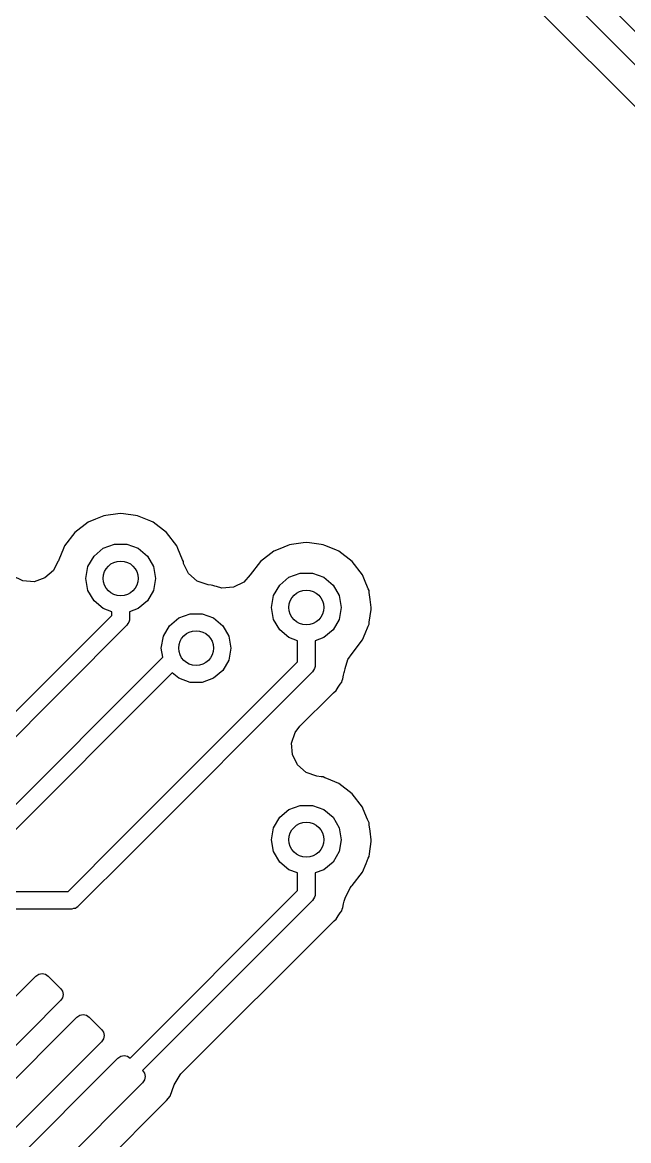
# Model space of a CAD drawing. Extents: x 0.99 to 4.24, y -7.27 to -4.02.
# Drawn here: x 3.2777 to 3.4834, y -5.1768 to -4.7977 of the extents above; entities that cross this region are included whole.
import ezdxf

# ---------------------------------------------------------------- set-up
doc = ezdxf.new("R2010")
doc.units = 0
doc.header["$MEASUREMENT"] = 0
doc.layers.add('BLACK', color=7, linetype='CONTINUOUS')

msp = doc.modelspace()

# ---------------------------------------------------------------- linework, layer by layer
at = {"layer": 'BLACK', "linetype": 'CONTINUOUS'}
for p, q in [((3.40951, -4.72472), (3.55251, -4.86772)), ((3.54685, -4.87337), (3.40268, -4.72921)), ((3.39595, -4.73664), (3.5312, -4.87189)), ((3.30252, -4.96611), (3.30001, -4.96715)), ((3.30472, -4.9652), (3.30252, -4.96611)), ((3.30532, -4.96495), (3.30472, -4.9652)), ((3.30472, -4.9652), (3.30472, -4.9652)), ((3.30597, -4.96487), (3.30532, -4.96495)), ((3.31003, -4.96433), (3.30597, -4.96487)), ((3.30597, -4.96487), (3.30597, -4.96487)), ((3.31102, -4.9642), (3.31003, -4.96433)), ((3.31202, -4.96433), (3.31102, -4.9642)), ((3.31608, -4.96487), (3.31202, -4.96433)), ((3.31672, -4.96495), (3.31608, -4.96487)), ((3.31608, -4.96487), (3.31608, -4.96487)), ((3.31733, -4.9652), (3.31672, -4.96495)), ((3.32121, -4.96681), (3.31733, -4.9652)), ((3.31733, -4.9652), (3.31733, -4.9652)), ((3.32203, -4.96715), (3.32121, -4.96681)), ((3.30001, -4.96715), (3.29545, -4.97065)), ((3.32659, -4.97065), (3.32203, -4.96715)), ((3.29545, -4.97065), (3.29195, -4.97521)), ((3.33009, -4.97521), (3.32659, -4.97065)), ((3.37291, -4.97419), (3.36896, -4.97471)), ((3.37402, -4.97404), (3.37291, -4.97419)), ((3.37512, -4.97419), (3.37402, -4.97404)), ((3.37907, -4.97471), (3.37512, -4.97419)), ((3.2916, -4.97606), (3.29003, -4.97986)), ((3.29195, -4.97521), (3.2916, -4.97606)), ((3.30198, -4.97863), (3.30512, -4.97599)), ((3.30512, -4.97599), (3.30897, -4.97459)), ((3.30897, -4.97459), (3.31307, -4.97459)), ((3.31307, -4.97459), (3.31693, -4.97599)), ((3.31693, -4.97599), (3.32007, -4.97863)), ((3.33044, -4.97606), (3.33009, -4.97521)), ((3.33202, -4.97986), (3.33044, -4.97606)), ((3.36301, -4.97699), (3.35845, -4.98049)), ((3.36503, -4.97616), (3.36301, -4.97699)), ((3.36771, -4.97504), (3.36503, -4.97616)), ((3.36832, -4.97479), (3.36771, -4.97504)), ((3.36771, -4.97504), (3.36771, -4.97504)), ((3.36896, -4.97471), (3.36832, -4.97479)), ((3.36896, -4.97471), (3.36896, -4.97471)), ((3.37971, -4.97479), (3.37907, -4.97471)), ((3.37907, -4.97471), (3.37907, -4.97471)), ((3.38032, -4.97504), (3.37971, -4.97479)), ((3.384, -4.97657), (3.38032, -4.97504)), ((3.38032, -4.97504), (3.38032, -4.97504)), ((3.38503, -4.97699), (3.384, -4.97657)), ((3.38959, -4.98049), (3.38503, -4.97699)), ((3.28973, -4.98051), (3.28826, -4.98351)), ((3.28975, -4.98052), (3.28973, -4.98051)), ((3.28988, -4.98021), (3.28975, -4.98052)), ((3.29003, -4.97986), (3.28988, -4.98021)), ((3.28988, -4.98021), (3.28988, -4.98021)), ((3.29992, -4.98218), (3.30198, -4.97863)), ((3.32007, -4.97863), (3.32212, -4.98218)), ((3.33229, -4.98052), (3.33202, -4.97986)), ((3.33237, -4.9811), (3.33229, -4.98052)), ((3.33407, -4.98455), (3.33237, -4.9811)), ((3.35845, -4.98049), (3.35495, -4.98505)), ((3.39308, -4.98505), (3.38959, -4.98049)), ((3.27778, -4.98706), (3.27429, -4.98535)), ((3.28826, -4.98351), (3.28534, -4.98607)), ((3.29921, -4.98622), (3.29992, -4.98218)), ((3.32212, -4.98218), (3.32283, -4.98622)), ((3.33699, -4.98711), (3.33407, -4.98455)), ((3.35492, -4.98503), (3.35275, -4.98751)), ((3.35495, -4.98505), (3.35492, -4.98503)), ((3.36811, -4.98583), (3.37196, -4.98443)), ((3.37196, -4.98443), (3.37607, -4.98443)), ((3.37607, -4.98443), (3.37992, -4.98583)), ((3.39378, -4.98674), (3.39308, -4.98505)), ((3.28166, -4.98732), (3.27778, -4.98706)), ((3.28534, -4.98607), (3.28166, -4.98732)), ((3.29992, -4.99026), (3.29921, -4.98622)), ((3.32283, -4.98622), (3.32212, -4.99026)), ((3.34067, -4.98836), (3.33699, -4.98711)), ((3.34167, -4.98849), (3.34067, -4.98836)), ((3.34231, -4.98857), (3.34167, -4.98849)), ((3.34167, -4.98849), (3.34167, -4.98849)), ((3.34292, -4.98882), (3.34231, -4.98857)), ((3.34355, -4.98899), (3.34292, -4.98882)), ((3.34539, -4.98948), (3.34355, -4.98899)), ((3.34355, -4.98899), (3.34355, -4.98899)), ((3.34927, -4.98923), (3.34539, -4.98948)), ((3.35275, -4.98751), (3.34927, -4.98923)), ((3.36292, -4.99202), (3.36497, -4.98847)), ((3.36497, -4.98847), (3.36811, -4.98583)), ((3.37992, -4.98583), (3.38306, -4.98847)), ((3.38306, -4.98847), (3.38511, -4.99202)), ((3.39501, -4.98971), (3.39378, -4.98674)), ((3.30198, -4.99381), (3.29992, -4.99026)), ((3.32212, -4.99026), (3.32007, -4.99381)), ((3.3622, -4.99606), (3.36292, -4.99202)), ((3.38511, -4.99202), (3.38583, -4.99606)), ((3.39528, -4.99036), (3.39501, -4.98971)), ((3.39537, -4.99101), (3.39528, -4.99036)), ((3.39569, -4.99341), (3.39537, -4.99101)), ((3.39537, -4.99101), (3.39537, -4.99101)), ((3.30512, -4.99645), (3.30198, -4.99381)), ((3.30802, -4.99751), (3.30512, -4.99645)), ((3.31693, -4.99645), (3.31402, -4.99751)), ((3.32007, -4.99381), (3.31693, -4.99645)), ((3.36292, -5.0001), (3.3622, -4.99606)), ((3.38583, -4.99606), (3.38511, -5.0001)), ((3.39538, -5.00101), (3.39595, -4.99671)), ((3.39603, -4.99606), (3.39569, -4.99341)), ((3.39595, -4.99671), (3.39603, -4.99606)), ((3.25663, -5.05015), (3.30802, -4.99876)), ((3.30802, -4.99876), (3.30802, -4.99751)), ((3.31396, -5.00038), (3.31384, -5.00103)), ((3.31401, -5.00026), (3.31396, -5.00038)), ((3.31402, -5), (3.31399, -5.00018)), ((3.31399, -5.00018), (3.31401, -5.00026)), ((3.31402, -4.99751), (3.31402, -5)), ((3.32757, -5.00225), (3.33071, -4.99961)), ((3.33071, -4.99961), (3.33456, -4.99821)), ((3.33456, -4.99821), (3.33867, -4.99821)), ((3.33867, -4.99821), (3.34252, -4.99961)), ((3.34252, -4.99961), (3.34566, -5.00225)), ((3.36497, -5.00365), (3.36292, -5.0001)), ((3.38511, -5.0001), (3.38306, -5.00365)), ((3.31314, -5.00212), (3.26, -5.05527)), ((3.31342, -5.00153), (3.31314, -5.00212)), ((3.31384, -5.00103), (3.31342, -5.00153)), ((3.32552, -5.0058), (3.32757, -5.00225)), ((3.34566, -5.00225), (3.34771, -5.0058)), ((3.36811, -5.00629), (3.36497, -5.00365)), ((3.38306, -5.00365), (3.37992, -5.00629)), ((3.394, -5.00486), (3.39503, -5.00237)), ((3.39503, -5.00237), (3.39528, -5.00176)), ((3.39503, -5.00237), (3.39503, -5.00237)), ((3.39528, -5.00176), (3.39538, -5.00101)), ((3.3248, -5.00984), (3.32552, -5.0058)), ((3.34771, -5.0058), (3.34843, -5.00984)), ((3.37102, -5.00735), (3.36811, -5.00629)), ((3.37102, -5.01451), (3.37102, -5.00735)), ((3.37992, -5.00629), (3.37702, -5.00735)), ((3.37702, -5.00735), (3.37702, -5.01575)), ((3.38959, -5.01163), (3.39308, -5.00707)), ((3.39308, -5.00707), (3.394, -5.00486)), ((3.32535, -5.01293), (3.3248, -5.00984)), ((3.34843, -5.00984), (3.34771, -5.01388)), ((3.38808, -5.01367), (3.38956, -5.01165)), ((3.38956, -5.01165), (3.38959, -5.01163)), ((3.26647, -5.0718), (3.32535, -5.01293)), ((3.31087, -5.07465), (3.37102, -5.01451)), ((3.34771, -5.01388), (3.34566, -5.01743)), ((3.377, -5.01601), (3.37695, -5.01613)), ((3.37702, -5.01575), (3.37698, -5.01593)), ((3.37698, -5.01593), (3.377, -5.01601)), ((3.38717, -5.01677), (3.38808, -5.01367)), ((3.32852, -5.01824), (3.26984, -5.07692)), ((3.37614, -5.01787), (3.31511, -5.07889)), ((3.33071, -5.02007), (3.32852, -5.01824)), ((3.34566, -5.01743), (3.34252, -5.02007)), ((3.37641, -5.01728), (3.37614, -5.01787)), ((3.37683, -5.01677), (3.37641, -5.01728)), ((3.37695, -5.01613), (3.37683, -5.01677)), ((3.38644, -5.02027), (3.38666, -5.019)), ((3.38666, -5.019), (3.38685, -5.01815)), ((3.38685, -5.01815), (3.38696, -5.01774)), ((3.38696, -5.01774), (3.38719, -5.0169)), ((3.38719, -5.0169), (3.38717, -5.01677)), ((3.33456, -5.02147), (3.33071, -5.02007)), ((3.33867, -5.02147), (3.33456, -5.02147)), ((3.34252, -5.02007), (3.33867, -5.02147)), ((3.38414, -5.02425), (3.38479, -5.02313)), ((3.38479, -5.02313), (3.38526, -5.02239)), ((3.38526, -5.02239), (3.3855, -5.02205)), ((3.3855, -5.02205), (3.386, -5.02134)), ((3.3855, -5.02205), (3.3855, -5.02205)), ((3.386, -5.02134), (3.38615, -5.02077)), ((3.38615, -5.02077), (3.38644, -5.02027)), ((3.37184, -5.03634), (3.38251, -5.02566)), ((3.38251, -5.02566), (3.38315, -5.02508)), ((3.38315, -5.02508), (3.38324, -5.02501)), ((3.38324, -5.02501), (3.38414, -5.02425)), ((3.36901, -5.04208), (3.37026, -5.0384)), ((3.37026, -5.0384), (3.37184, -5.03634)), ((3.36926, -5.04596), (3.36901, -5.04208)), ((3.37098, -5.04944), (3.36926, -5.04596)), ((3.3739, -5.052), (3.37098, -5.04944)), ((3.37758, -5.05325), (3.3739, -5.052)), ((3.37907, -5.05345), (3.37758, -5.05325)), ((3.37971, -5.05353), (3.37907, -5.05345)), ((3.37907, -5.05345), (3.37907, -5.05345)), ((3.38032, -5.05378), (3.37971, -5.05353)), ((3.38095, -5.05405), (3.38032, -5.05378)), ((3.38032, -5.05378), (3.38032, -5.05378)), ((3.38503, -5.05573), (3.38095, -5.05405)), ((3.38959, -5.05923), (3.38503, -5.05573)), ((3.39308, -5.06379), (3.38959, -5.05923)), ((3.36497, -5.06721), (3.36811, -5.06457)), ((3.36811, -5.06457), (3.37196, -5.06317)), ((3.37196, -5.06317), (3.37607, -5.06317)), ((3.37607, -5.06317), (3.37992, -5.06457)), ((3.37992, -5.06457), (3.38306, -5.06721)), ((3.39333, -5.0644), (3.39308, -5.06379)), ((3.39481, -5.06796), (3.39333, -5.0644)), ((3.36292, -5.07076), (3.36497, -5.06721)), ((3.38306, -5.06721), (3.38511, -5.07076)), ((3.39528, -5.0691), (3.39481, -5.06796)), ((3.39537, -5.06975), (3.39528, -5.0691)), ((3.3622, -5.0748), (3.36292, -5.07076)), ((3.38511, -5.07076), (3.38583, -5.0748)), ((3.39565, -5.07191), (3.39537, -5.06975)), ((3.39537, -5.06975), (3.39537, -5.06975)), ((3.39603, -5.0748), (3.39565, -5.07191)), ((3.29316, -5.09236), (3.31087, -5.07465)), ((3.31087, -5.07465), (3.31087, -5.07465)), ((3.36292, -5.07884), (3.3622, -5.0748)), ((3.38583, -5.0748), (3.38511, -5.07884)), ((3.39541, -5.07958), (3.39595, -5.07545)), ((3.39595, -5.07545), (3.39603, -5.0748)), ((3.31511, -5.07889), (3.29652, -5.09748)), ((3.31511, -5.07889), (3.31511, -5.07889)), ((3.36497, -5.0824), (3.36292, -5.07884)), ((3.38511, -5.07884), (3.38306, -5.0824)), ((3.39503, -5.08111), (3.39528, -5.0805)), ((3.39528, -5.0805), (3.39541, -5.07958)), ((3.36811, -5.08503), (3.36497, -5.0824)), ((3.38306, -5.0824), (3.37992, -5.08503)), ((3.39308, -5.08581), (3.3943, -5.08289)), ((3.3943, -5.08289), (3.39503, -5.08111)), ((3.39503, -5.08111), (3.39503, -5.08111)), ((3.37102, -5.08609), (3.36811, -5.08503)), ((3.37102, -5.09204), (3.37102, -5.08609)), ((3.37992, -5.08503), (3.37702, -5.08609)), ((3.37702, -5.08609), (3.37702, -5.09328)), ((3.38959, -5.09037), (3.39308, -5.08581)), ((3.38715, -5.09458), (3.38887, -5.09109)), ((3.38887, -5.09109), (3.38932, -5.09058)), ((3.38932, -5.09058), (3.38959, -5.09037)), ((3.26058, -5.09236), (3.29316, -5.09236)), ((3.31423, -5.14883), (3.37102, -5.09204)), ((3.37614, -5.09541), (3.31847, -5.15308)), ((3.37641, -5.09481), (3.37614, -5.09541)), ((3.37683, -5.09431), (3.37641, -5.09481)), ((3.37695, -5.09367), (3.37683, -5.09431)), ((3.377, -5.09355), (3.37695, -5.09367)), ((3.37702, -5.09328), (3.37698, -5.09347)), ((3.37698, -5.09347), (3.377, -5.09355)), ((3.38666, -5.09653), (3.38685, -5.09569)), ((3.38685, -5.09569), (3.38715, -5.09458)), ((3.2944, -5.09836), (3.26341, -5.09836)), ((3.29502, -5.09814), (3.2944, -5.09836)), ((3.29567, -5.09808), (3.29502, -5.09814)), ((3.29621, -5.09771), (3.29567, -5.09808)), ((3.29633, -5.09766), (3.29621, -5.09771)), ((3.29637, -5.09759), (3.29633, -5.09766)), ((3.29652, -5.09748), (3.29637, -5.09759)), ((3.3855, -5.09959), (3.386, -5.09887)), ((3.386, -5.09887), (3.38615, -5.09831)), ((3.38615, -5.09831), (3.38644, -5.09781)), ((3.38644, -5.09781), (3.38666, -5.09653)), ((3.33147, -5.15424), (3.38251, -5.1032)), ((3.38251, -5.1032), (3.38315, -5.10261)), ((3.38315, -5.10261), (3.38348, -5.10234)), ((3.38348, -5.10234), (3.38414, -5.10178)), ((3.38414, -5.10178), (3.38479, -5.10066)), ((3.38479, -5.10066), (3.38526, -5.09993)), ((3.38526, -5.09993), (3.3855, -5.09959)), ((3.3855, -5.09959), (3.3855, -5.09959)), ((3.24188, -5.16139), (3.28225, -5.12102)), ((3.28225, -5.12102), (3.28321, -5.12038)), ((3.28321, -5.12038), (3.28434, -5.12016)), ((3.28434, -5.12016), (3.28547, -5.12038)), ((3.28547, -5.12038), (3.28643, -5.12102)), ((3.28643, -5.12102), (3.2906, -5.1252)), ((3.2906, -5.1252), (3.29124, -5.12615)), ((3.2906, -5.12937), (3.25024, -5.16974)), ((3.29124, -5.12841), (3.2906, -5.12937)), ((3.29124, -5.12615), (3.29147, -5.12728)), ((3.29147, -5.12728), (3.29124, -5.12841)), ((3.2558, -5.17531), (3.29617, -5.13494)), ((3.29617, -5.13494), (3.29713, -5.1343)), ((3.29713, -5.1343), (3.29826, -5.13408)), ((3.29826, -5.13408), (3.29939, -5.1343)), ((3.29939, -5.1343), (3.30035, -5.13494)), ((3.30035, -5.13494), (3.30452, -5.13912)), ((3.30452, -5.13912), (3.30516, -5.14007)), ((3.30516, -5.14007), (3.30539, -5.1412)), ((3.30539, -5.1412), (3.30516, -5.14233)), ((3.30452, -5.14329), (3.26416, -5.18366)), ((3.30516, -5.14233), (3.30452, -5.14329)), ((3.31009, -5.14886), (3.31105, -5.14822)), ((3.31105, -5.14822), (3.31218, -5.14799)), ((3.31218, -5.14799), (3.31331, -5.14822)), ((3.31331, -5.14822), (3.31423, -5.14883)), ((3.26972, -5.18923), (3.31009, -5.14886)), ((3.31908, -5.15625), (3.31844, -5.15721)), ((3.31847, -5.15308), (3.31908, -5.15399)), ((3.31908, -5.15399), (3.31931, -5.15512)), ((3.31931, -5.15512), (3.31908, -5.15625)), ((3.32916, -5.15788), (3.33117, -5.15455)), ((3.33117, -5.15455), (3.33147, -5.15424)), ((3.31844, -5.15721), (3.27807, -5.19758)), ((3.32776, -5.16171), (3.32916, -5.15788)), ((3.28408, -5.20574), (3.3266, -5.16322)), ((3.3266, -5.16322), (3.32776, -5.16171))]:
    msp.add_line(p, q, dxfattribs=at)
at = {"layer": 'BLACK'}
for centre in [(3.31102, -4.98622), (3.37402, -4.99606), (3.33661, -5.00984), (3.37402, -5.0748)]:
    msp.add_circle(centre, 0.00591, dxfattribs=at)

doc.saveas('drawing.dxf')
